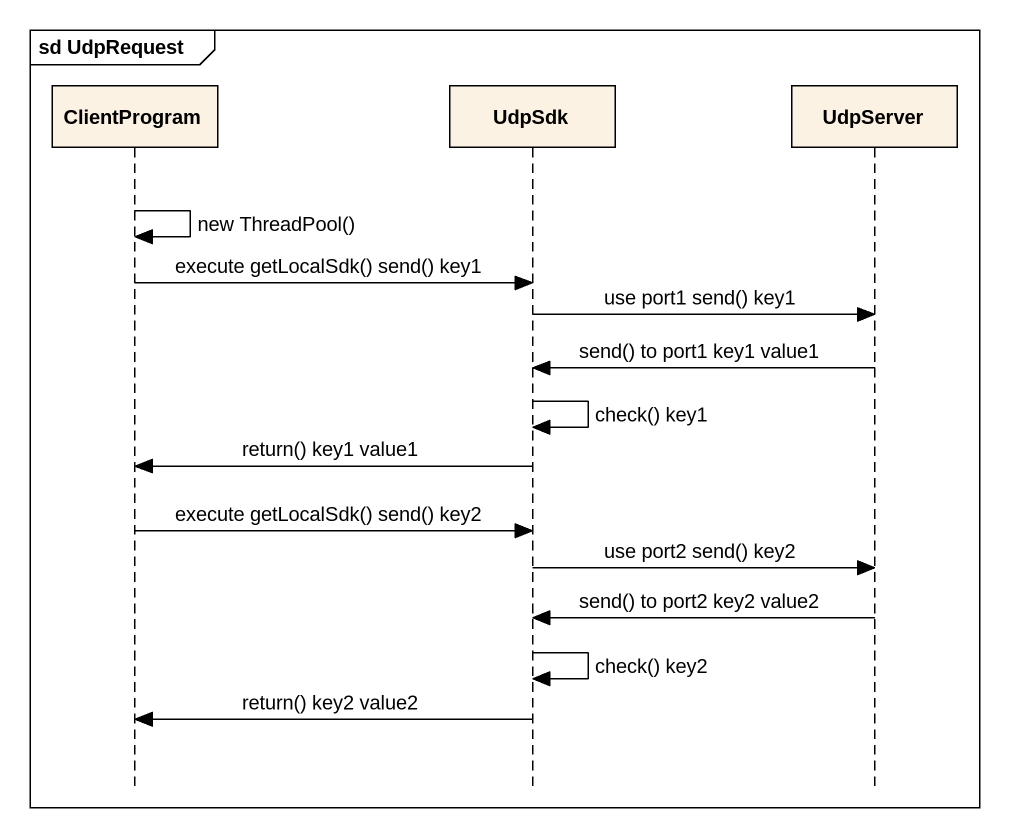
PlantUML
@startuml
mainframe sd UdpRequest
hide footbox
participant ClientProgram
participant UdpSdk
participant UdpServer

ClientProgram -> ClientProgram : new ThreadPool()
ClientProgram -> UdpSdk : execute getLocalSdk() send() key1
UdpSdk -> UdpServer : use port1 send() key1
UdpServer -> UdpSdk : send() to port1 key1 value1
UdpSdk -> UdpSdk : check() key1
UdpSdk -> ClientProgram : return() key1 value1
ClientProgram -> UdpSdk : execute getLocalSdk() send() key2
UdpSdk -> UdpServer : use port2 send() key2
UdpServer -> UdpSdk : send() to port2 key2 value2
UdpSdk -> UdpSdk : check() key2
UdpSdk -> ClientProgram : return() key2 value2
@enduml
